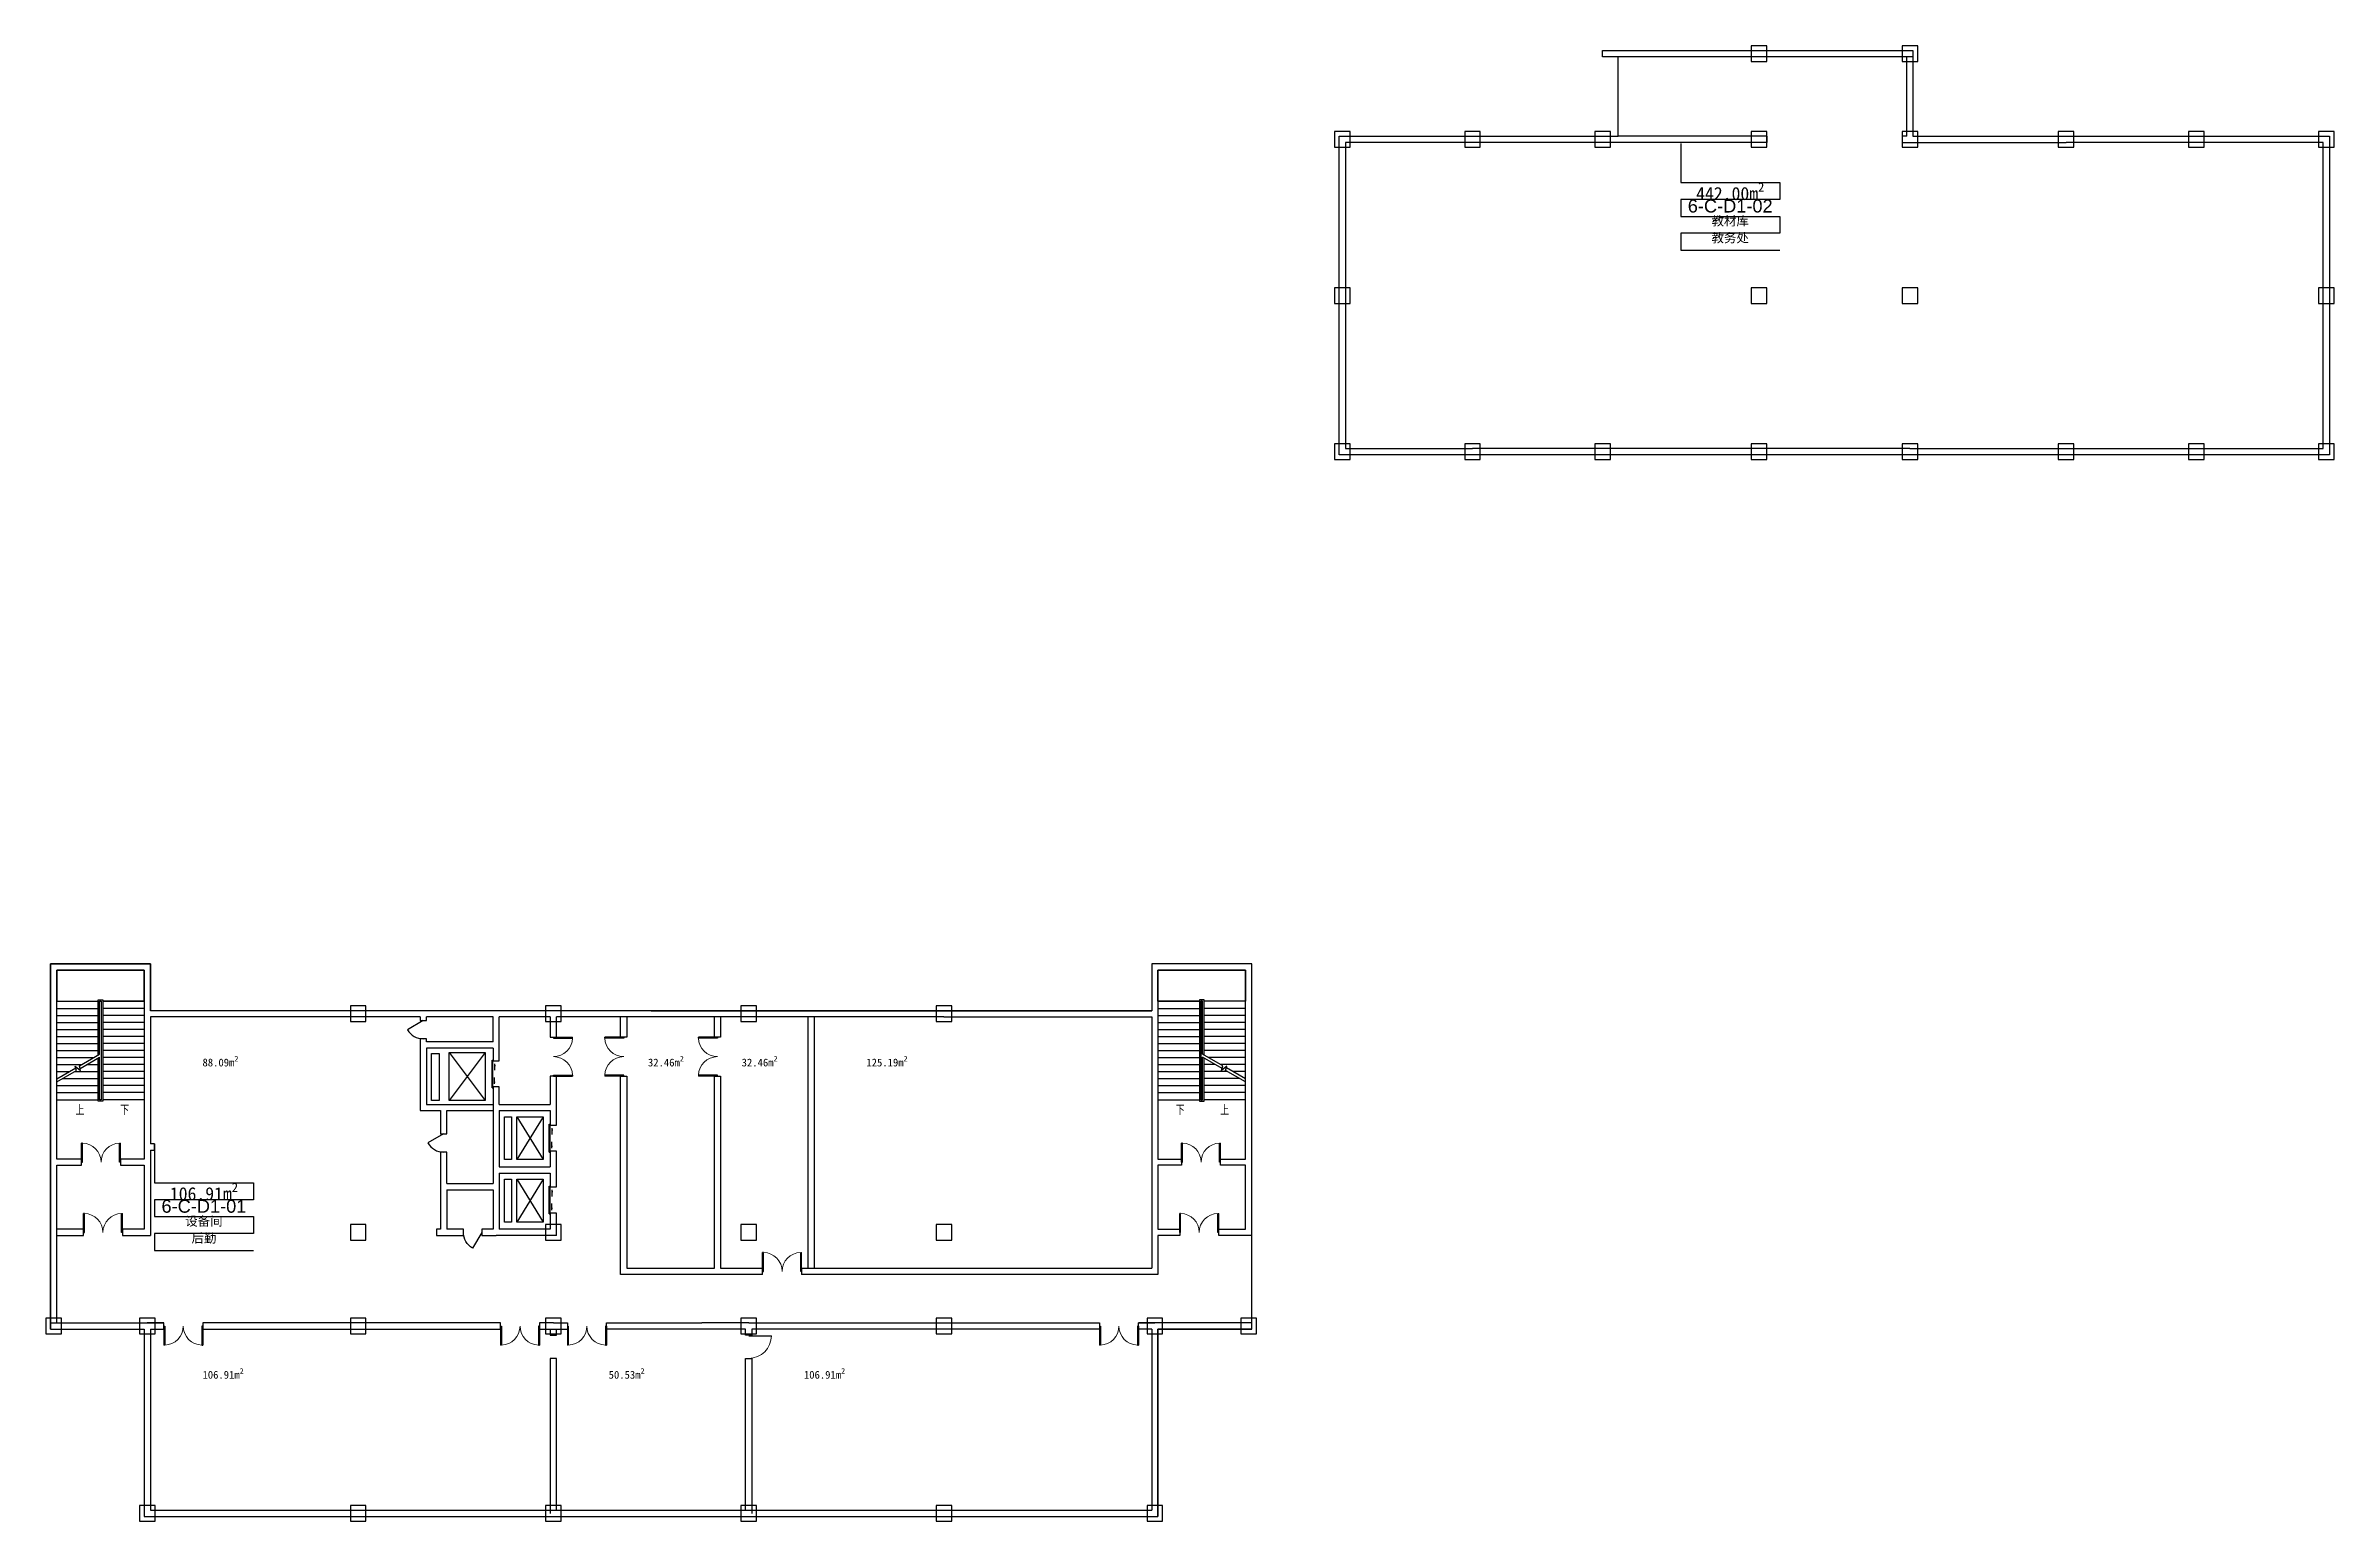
# Model space of a CAD drawing. Header units: millimetres. Extents: x 58650 to 146550, y 42300 to 99000.
import ezdxf

# ---------------------------------------------------------------- set-up
doc = ezdxf.new("R2010")
doc.units = ezdxf.units.MM
for name, color, linetype in [('4.1结构柱', 7, 'Continuous'), ('4.2墙体', 7, 'Continuous'), ('5面积', 7, 'Continuous'), ('6房间号', 7, 'Continuous'), ('7用途', 6, 'Continuous'), ('8单位', 4, 'Continuous')]:
    doc.layers.add(name, color=color, linetype=linetype)
doc.styles.add('_TCH_DIM', font='SIMPLEX', dxfattribs={"bigfont": 'GBCBIG'})
doc.styles.add('丙图', font='arial.ttf', dxfattribs={"height": 900})
doc.styles.add('乙图', font='arial.ttf', dxfattribs={"height": 600})

# ---------------------------------------------------------------- blocks, each defined once
blk = doc.blocks.new('$DorLib2D$00000002')
for p, q in [((-0.5, 0), (-0.5, 0.4875)), ((-0.475, 0.4875), (-0.5, 0.4875)), ((-0.5, 0), (-0.475, 0)), ((-0.475, 0), (-0.475, 0.4875)), ((0.475, 0), (0.475, 0.4875)), ((0.475, 0.4875), (0.5, 0.4875)), ((0.5, 0), (0.475, 0)), ((0.5, 0), (0.5, 0.4875))]:
    blk.add_line(p, q)
at = {"lineweight": 13}
for centre, start, end in [((-0.4875, 0), 0, 88.530716), ((0.4875, 0), 91.469284, 180)]:
    blk.add_arc(centre, 0.4875, start, end, dxfattribs=at)
blk = doc.blocks.new('$DorLib2D$00000130')
at = {"color": 0, "linetype": 'Continuous'}
for p, q in [((-0.533, 0.66), (-0.533, 0.513)), ((0, 0.66), (-0.533, 0.66)), ((0, 0.513), (-0.533, 0.513)), ((-0.385, 0.269), (-0.14, 0.269)), ((-0.385, 0.269), (-0.3, 0.214)), ((-0.3, 0.214), (-0.3, 0.269)), ((0, 0.513), (0, 0.66)), ((0.533, 0.66), (0, 0.66)), ((0.533, 0.513), (0, 0.513)), ((0.385, 0.269), (0.14, 0.269)), ((0.3, 0.214), (0.3, 0.269)), ((0.385, 0.269), (0.3, 0.214)), ((0.533, 0.66), (0.533, 0.513))]:
    blk.add_line(p, q, dxfattribs=at)
blk = doc.blocks.new('$DorLib2D$00000228')
at = {"color": 0}
blk.add_line((0.5, 0), (0, 0.87), dxfattribs=at)
blk.add_arc((0.5, 0), 1, 120, 180, dxfattribs=at)
blk = doc.blocks.new('$DorLib2D$00000003')
blk.add_line((0.47, 0), (0.47, 0.97))
at = {"lineweight": 13}
blk.add_arc((0.47, 0), 0.97, 90, 180, dxfattribs=at)
blk = doc.blocks.new('_FZHK')
blk.add_lwpolyline([(-0.5, -0.5), (0.5, -0.5), (0.5, 0.5), (-0.5, 0.5)], close=True)

msp = doc.modelspace()

# ---------------------------------------------------------------- linework, layer by layer
at = {"layer": '4.2墙体'}
for p, q in [((130250, 98580), (119050, 98580)), ((130130, 95520), (130130, 98580)), ((130370, 98580), (130250, 98580)), ((124750, 95280), (108570, 95280)), ((113450, 95280), (108570, 95280)), ((108570, 95280), (108570, 89400)), ((118150, 95280), (113450, 95280)), ((124750, 95520), (119050, 95520)), ((129950, 95280), (136250, 95280)), ((141250, 95280), (136250, 95280)), ((146130, 95280), (141250, 95280)), ((146130, 89400), (146130, 95280)), ((108570, 89400), (108570, 83520)), ((146130, 83520), (146130, 89400)), ((108570, 83520), (113450, 83520)), ((118450, 83520), (113450, 83520)), ((121450, 83520), (118450, 83520)), ((130250, 83520), (121450, 83520)), ((130250, 83520), (134370, 83520)), ((134370, 83520), (136250, 83520)), ((136250, 83520), (136950, 83520)), ((136950, 83520), (141250, 83520)), ((141250, 83520), (143850, 83520)), ((143850, 83520), (146130, 83520)), ((58830, 61800), (58830, 63720)), ((58830, 63720), (62670, 63720)), ((59070, 61800), (59070, 63480)), ((59070, 63480), (62430, 63480)), ((62430, 63480), (59070, 63480)), ((59070, 63480), (59070, 62280)), ((62430, 63480), (62430, 61800)), ((62430, 62280), (62430, 63480)), ((62670, 63720), (62670, 61920)), ((104970, 63720), (101130, 63720)), ((101130, 63720), (101130, 61920)), ((104730, 63480), (101370, 63480)), ((101370, 63480), (101370, 61800)), ((101370, 62280), (101370, 63480)), ((101370, 63480), (104730, 63480)), ((104730, 61800), (104730, 63480)), ((104730, 63480), (104730, 62280)), ((104970, 61800), (104970, 63720)), ((58830, 56100), (58830, 61800)), ((59070, 59296), (59070, 62280)), ((59070, 62280), (60660, 62280)), ((59070, 62280), (60660, 62280)), ((59070, 62010), (60660, 62010)), ((59070, 56220), (59070, 61800)), ((59070, 61740), (60660, 61740)), ((60660, 60214), (60660, 62340)), ((60660, 62340), (60840, 62340)), ((60720, 60249), (60720, 62280)), ((60720, 60249), (60720, 62280)), ((60720, 62280), (60780, 62280)), ((60720, 62280), (60780, 62280)), ((60780, 62280), (60780, 58500)), ((60780, 62280), (60780, 58500)), ((60840, 62340), (60840, 58440)), ((62430, 62280), (60840, 62280)), ((60840, 62280), (62430, 62280)), ((62430, 62010), (60840, 62010)), ((62430, 61740), (60840, 61740)), ((62430, 62280), (62430, 58500)), ((62430, 61800), (62430, 56686)), ((64960, 61920), (62670, 61920)), ((62670, 61680), (62670, 56806)), ((64840, 61680), (62670, 61680)), ((70650, 61680), (64840, 61680)), ((67250, 61920), (64960, 61920)), ((70650, 61920), (67250, 61920)), ((73150, 61920), (70650, 61920)), ((73030, 61680), (70650, 61680)), ((73030, 61680), (73030, 61540)), ((73030, 61540), (73270, 61540)), ((75950, 61920), (73150, 61920)), ((73270, 61540), (73270, 61680)), ((75830, 61680), (73270, 61680)), ((75830, 60720), (75830, 61680)), ((81900, 61920), (75950, 61920)), ((78030, 61680), (76070, 61680)), ((76070, 60600), (76070, 61680)), ((78030, 61680), (78030, 60903)), ((93150, 61680), (78270, 61680)), ((78270, 60903), (78270, 61680)), ((80730, 60903), (80730, 61680)), ((80970, 61680), (80970, 60903)), ((81900, 61920), (93150, 61920)), ((84330, 60903), (84330, 61680)), ((84570, 61680), (84570, 60903)), ((87930, 52020), (87930, 61680)), ((88170, 61680), (88170, 52020)), ((93150, 61920), (96550, 61920)), ((93150, 61680), (101130, 61680)), ((96550, 61920), (98840, 61920)), ((98840, 61920), (101130, 61920)), ((101130, 61680), (101130, 56566)), ((101370, 62280), (101370, 58500)), ((101370, 62280), (102960, 62280)), ((102960, 62280), (101370, 62280)), ((101370, 62010), (102960, 62010)), ((101370, 61800), (101370, 56686)), ((101370, 61740), (102960, 61740)), ((103140, 62340), (102960, 62340)), ((102960, 62340), (102960, 58440)), ((103020, 62280), (103020, 58500)), ((103080, 62280), (103020, 62280)), ((103020, 62280), (103020, 58500)), ((103080, 62280), (103020, 62280)), ((103080, 60249), (103080, 62280)), ((103080, 60249), (103080, 62280)), ((103140, 60214), (103140, 62340)), ((104730, 62280), (103140, 62280)), ((104730, 62280), (103140, 62280)), ((104730, 62010), (103140, 62010)), ((104730, 61740), (103140, 61740)), ((104730, 59296), (104730, 62280)), ((104730, 56220), (104730, 61800)), ((104970, 56100), (104970, 61800)), ((59070, 61470), (60660, 61470)), ((59070, 61200), (60660, 61200)), ((59070, 60930), (60660, 60930)), ((59070, 60660), (60660, 60660)), ((62430, 61470), (60840, 61470)), ((62430, 61200), (60840, 61200)), ((62430, 60930), (60840, 60930)), ((62430, 60660), (60840, 60660)), ((73270, 60840), (73030, 60840)), ((73030, 60840), (73030, 60600)), ((73270, 60720), (73270, 60840)), ((75830, 60720), (73270, 60720)), ((78030, 60903), (78270, 60903)), ((80970, 60903), (80730, 60903)), ((84570, 60903), (84330, 60903)), ((101370, 61470), (102960, 61470)), ((101370, 61200), (102960, 61200)), ((101370, 60930), (102960, 60930)), ((101370, 60660), (102960, 60660)), ((104730, 61470), (103140, 61470)), ((104730, 61200), (103140, 61200)), ((104730, 60930), (103140, 60930)), ((104730, 60660), (103140, 60660)), ((59070, 60390), (60660, 60390)), ((59070, 60120), (60496, 60120)), ((59070, 59850), (60029, 59850)), ((59831, 59620), (59784, 59792)), ((59784, 59792), (59990, 59620)), ((59942, 59800), (60720, 60249)), ((59990, 59620), (59942, 59800)), ((59969, 59700), (60720, 60134)), ((60229, 59850), (60660, 59850)), ((60660, 58440), (60660, 60099)), ((60720, 58500), (60720, 60134)), ((60720, 58500), (60720, 60134)), ((62430, 60390), (60840, 60390)), ((62430, 60120), (60840, 60120)), ((62430, 59850), (60840, 59850)), ((73030, 60600), (73030, 58081)), ((73270, 60480), (73270, 58321)), ((75830, 60480), (73270, 60480)), ((75531, 60319), (74142, 58466)), ((74142, 60319), (75531, 58466)), ((75830, 60480), (75830, 59990)), ((75830, 59990), (76070, 59990)), ((76070, 59990), (76070, 60600)), ((101370, 60390), (102960, 60390)), ((101370, 60120), (102960, 60120)), ((101370, 59850), (102960, 59850)), ((103858, 59800), (103080, 60249)), ((103080, 58500), (103080, 60134)), ((103831, 59700), (103080, 60134)), ((103080, 58500), (103080, 60134)), ((104730, 60390), (103140, 60390)), ((103140, 58440), (103140, 60099)), ((103571, 59850), (103140, 59850)), ((104730, 60120), (103304, 60120)), ((104730, 59850), (103771, 59850)), ((103810, 59620), (103858, 59800)), ((104016, 59792), (103810, 59620)), ((103969, 59620), (104016, 59792)), ((59070, 59296), (59804, 59720)), ((59070, 59181), (59831, 59620)), ((59070, 59580), (59561, 59580)), ((59070, 59310), (59094, 59310)), ((59070, 58500), (59070, 59181)), ((59070, 59040), (60660, 59040)), ((59294, 59310), (60660, 59310)), ((59761, 59580), (60660, 59580)), ((62430, 59580), (60840, 59580)), ((62430, 59310), (60840, 59310)), ((62430, 59040), (60840, 59040)), ((76070, 58990), (75830, 58990)), ((75830, 58990), (75830, 58200)), ((76070, 58320), (76070, 58990)), ((78270, 59403), (78030, 59403)), ((78030, 59403), (78030, 58320)), ((78270, 58200), (78270, 59403)), ((80730, 51780), (80730, 59403)), ((80730, 59403), (80970, 59403)), ((80970, 59403), (80970, 52020)), ((84330, 52020), (84330, 59403)), ((84330, 59403), (84570, 59403)), ((84570, 59403), (84570, 52020)), ((101370, 59580), (102960, 59580)), ((101370, 59310), (102960, 59310)), ((101370, 59040), (102960, 59040)), ((104039, 59580), (103140, 59580)), ((104506, 59310), (103140, 59310)), ((104730, 59040), (103140, 59040)), ((104730, 59181), (103969, 59620)), ((104730, 59296), (103996, 59720)), ((104730, 59580), (104239, 59580)), ((104730, 59310), (104706, 59310)), ((104730, 58500), (104730, 59181)), ((59070, 58770), (60660, 58770)), ((59070, 58500), (60660, 58500)), ((60840, 58440), (60660, 58440)), ((60780, 58500), (60720, 58500)), ((60720, 58500), (60780, 58500)), ((62430, 58770), (60840, 58770)), ((62430, 58500), (60840, 58500)), ((73030, 58081), (73810, 58081)), ((73270, 58321), (73930, 58321)), ((73810, 58081), (73810, 57187)), ((73930, 58321), (75830, 58321)), ((74050, 57187), (74050, 58081)), ((74050, 58081), (75830, 58081)), ((75830, 58321), (75830, 58081)), ((75830, 58200), (75830, 55800)), ((76070, 58320), (78030, 58320)), ((76070, 58080), (76070, 55920)), ((76070, 58080), (78030, 58080)), ((78030, 58080), (78030, 57522)), ((78270, 57522), (78270, 58200)), ((101370, 58770), (102960, 58770)), ((101370, 58500), (102960, 58500)), ((102960, 58440), (103140, 58440)), ((103020, 58500), (103080, 58500)), ((103080, 58500), (103020, 58500)), ((104730, 58770), (103140, 58770)), ((104730, 58500), (103140, 58500)), ((73810, 57187), (74050, 57187)), ((77750, 57844), (76742, 56197)), ((76742, 57844), (77750, 56197)), ((78030, 57522), (78270, 57522)), ((62430, 56686), (62430, 56220)), ((62825, 56806), (62670, 56806)), ((62670, 56566), (62670, 56100)), ((62670, 56566), (62825, 56566)), ((62825, 56566), (62825, 56806)), ((74050, 56487), (73810, 56487)), ((73810, 56487), (73810, 55158)), ((74050, 55278), (74050, 56487)), ((78270, 56522), (78030, 56522)), ((78030, 56522), (78030, 55920)), ((78270, 55800), (78270, 56522)), ((101130, 56566), (101130, 56100)), ((101370, 56686), (101370, 56220)), ((58830, 49680), (58830, 56100)), ((60024, 56220), (59070, 56220)), ((59070, 49920), (59070, 55980)), ((59070, 55980), (60024, 55980)), ((60024, 55980), (60024, 56220)), ((62430, 56220), (61524, 56220)), ((61524, 56220), (61524, 55980)), ((61524, 55980), (62430, 55980)), ((62430, 55980), (62430, 53520)), ((62670, 56100), (62670, 53280)), ((75830, 55800), (75830, 55278)), ((76070, 55920), (78030, 55920)), ((76070, 55680), (78030, 55680)), ((76070, 55680), (76070, 55158)), ((77750, 55444), (76742, 53797)), ((76742, 55444), (77750, 53797)), ((78030, 55680), (78030, 55145)), ((78270, 55145), (78270, 55800)), ((101130, 56100), (101130, 52020)), ((101370, 56220), (102276, 56220)), ((101370, 55980), (101370, 53520)), ((102276, 55980), (101370, 55980)), ((102276, 56220), (102276, 55980)), ((103776, 55980), (103776, 56220)), ((103776, 56220), (104730, 56220)), ((104730, 55980), (103776, 55980)), ((104730, 53520), (104730, 55980)), ((104970, 49680), (104970, 56100)), ((73810, 55158), (73810, 53520)), ((74050, 55278), (75830, 55278)), ((74050, 55038), (75830, 55038)), ((74050, 55038), (74050, 53520)), ((75830, 55038), (75830, 53520)), ((76070, 55158), (76070, 53520)), ((78030, 55145), (78270, 55145)), ((78270, 54145), (78030, 54145)), ((78030, 54145), (78030, 53520)), ((78270, 53280), (78270, 54145)), ((60096, 53520), (59070, 53520)), ((59070, 53280), (60096, 53280)), ((60096, 53280), (60096, 53520)), ((62430, 53520), (61596, 53520)), ((61596, 53520), (61596, 53280)), ((61596, 53280), (62670, 53280)), ((73810, 53520), (73659, 53520)), ((73659, 53520), (73659, 53280)), ((73659, 53280), (73930, 53280)), ((73930, 53280), (74695, 53280)), ((74695, 53520), (74050, 53520)), ((74695, 53280), (74695, 53520)), ((75830, 53520), (75395, 53520)), ((75395, 53520), (75395, 53280)), ((75395, 53280), (75950, 53280)), ((78270, 53280), (75950, 53280)), ((78030, 53520), (76070, 53520)), ((101370, 53520), (102204, 53520)), ((102204, 53280), (101370, 53280)), ((101370, 53280), (101370, 51780)), ((102204, 53520), (102204, 53280)), ((103704, 53280), (103704, 53520)), ((103704, 53520), (104730, 53520)), ((104970, 53280), (103704, 53280)), ((80970, 52020), (84330, 52020)), ((84570, 52020), (86184, 52020)), ((86184, 51780), (86184, 52020)), ((87684, 52020), (101130, 52020)), ((87684, 52020), (87684, 51780)), ((86184, 51780), (80730, 51780)), ((101370, 51780), (87684, 51780)), ((58830, 49920), (63180, 49920)), ((58830, 49920), (62550, 49920)), ((58830, 49680), (62430, 49680)), ((58830, 49680), (62430, 49680)), ((62430, 49680), (62430, 42480)), ((63180, 49920), (62550, 49920)), ((62670, 49680), (62670, 42720)), ((62670, 49680), (63180, 49680)), ((62670, 49680), (63180, 49680)), ((63180, 49680), (63180, 49920)), ((70650, 49920), (64680, 49920)), ((64680, 49920), (64680, 49680)), ((64680, 49680), (70650, 49680)), ((76116, 49920), (70650, 49920)), ((70650, 49680), (76116, 49680)), ((76116, 49680), (76116, 49920)), ((78150, 49920), (77616, 49920)), ((77616, 49920), (77616, 49680)), ((77616, 49680), (78150, 49680)), ((78030, 49680), (78030, 49457)), ((78030, 49457), (78270, 49457)), ((78150, 49920), (78684, 49920)), ((78150, 49680), (78721, 49680)), ((78270, 49457), (78270, 49680)), ((78684, 49920), (78684, 49680)), ((80184, 49920), (83850, 49920)), ((80184, 49680), (80184, 49920)), ((83730, 49680), (80184, 49680)), ((85530, 49680), (83730, 49680)), ((85650, 49920), (83850, 49920)), ((85530, 49457), (85530, 49680)), ((85770, 49457), (85530, 49457)), ((85650, 49920), (87684, 49920)), ((87684, 49680), (85770, 49680)), ((85770, 49680), (85770, 49457)), ((87684, 49920), (93150, 49920)), ((93150, 49680), (87684, 49680)), ((93150, 49920), (99120, 49920)), ((99120, 49680), (93150, 49680)), ((99120, 49920), (99120, 49680)), ((104970, 49920), (100620, 49920)), ((100620, 49680), (100620, 49920)), ((100620, 49920), (101250, 49920)), ((101130, 49680), (100620, 49680)), ((101130, 49680), (100620, 49680)), ((101130, 49680), (101130, 42720)), ((104970, 49920), (101250, 49920)), ((101370, 49680), (101370, 42480)), ((104970, 49680), (101370, 49680)), ((104970, 49680), (101370, 49680)), ((78270, 48557), (78030, 48557)), ((78030, 48557), (78030, 42600)), ((78270, 42720), (78270, 48557)), ((85530, 42720), (85530, 48557)), ((85530, 48557), (85770, 48557)), ((85770, 48557), (85770, 42600)), ((62430, 42480), (101370, 42480)), ((62670, 42720), (101130, 42720))]:
    msp.add_line(p, q, dxfattribs=at)
for points in [[(108330, 95520), (113450, 95520), (119050, 95520), (119050, 98580), (118450, 98580), (118450, 98820), (124150, 98820), (130250, 98820), (130370, 98820), (130370, 95520), (134750, 95520), (136130, 95520), (141250, 95520), (146370, 95520), (146370, 89400), (146370, 83280), (143730, 83280), (141250, 83280), (136830, 83280), (136250, 83280), (134250, 83280), (124570, 83280), (121450, 83280), (118450, 83280), (113450, 83280), (108330, 83280), (108330, 89400), (108330, 95520)], [(124150, 98820), (124150, 98580)], [(124750, 95520), (124750, 95280)], [(130130, 95520), (129950, 95520), (129950, 95280)], [(58830, 49680), (62430, 49680), (62430, 42480), (65130, 42480), (80070, 42480), (80070, 42480), (80070, 42480), (81900, 42480), (83730, 42480), (83730, 42480), (98670, 42480), (98670, 42480), (101370, 42480), (101370, 49680), (104970, 49680), (104970, 63720), (101130, 63720), (101130, 61920), (98840, 61920), (96550, 61920), (93150, 61920), (81900, 61920), (75950, 61920), (73150, 61920), (70650, 61920), (67250, 61920), (64960, 61920), (62670, 61920), (62670, 63720), (58830, 63720), (58830, 49680)]]:
    msp.add_lwpolyline(points, dxfattribs=at)
for points in [[(73461, 60273), (73756, 60273), (73756, 58466), (73461, 58466)], [(74142, 60319), (75531, 60319), (75531, 58466), (74142, 58466)], [(76264, 57844), (76536, 57844), (76536, 56197), (76264, 56197)], [(76742, 57844), (77750, 57844), (77750, 56197), (76742, 56197)], [(76264, 55444), (76536, 55444), (76536, 53797), (76264, 53797)], [(76742, 55444), (77750, 55444), (77750, 53797), (76742, 53797)]]:
    msp.add_lwpolyline(points, close=True, dxfattribs=at)
at = {"layer": 'Defpoints'}
for points in [[(121450, 95242), (121450, 93742), (125250, 93742), (125250, 93092), (121450, 93092), (121450, 92442), (125250, 92442), (125250, 91792), (121450, 91792), (121450, 91142), (125250, 91142)], [(62825, 56806), (62825, 55306), (66625, 55306), (66625, 54656), (62825, 54656), (62825, 54006), (66625, 54006), (66625, 53356), (62825, 53356), (62825, 52706), (66625, 52706)]]:
    msp.add_lwpolyline(points, dxfattribs=at)

# ---------------------------------------------------------------- block references
at = {"layer": '4.1结构柱', "xscale": 600, "yscale": 600, "zscale": 600, "rotation": 90}
for p in [(124450, 98700), (130250, 98700), (108450, 95400), (113450, 95400), (118450, 95400), (124450, 95400), (130250, 95400), (136250, 95400), (141250, 95400), (146250, 95400), (108450, 89400), (124450, 89400), (130250, 89400), (146250, 89400), (108450, 83400), (113450, 83400), (118450, 83400), (124450, 83400), (130250, 83400), (136250, 83400), (141250, 83400), (146250, 83400), (85650, 61800), (93150, 61800), (85650, 53400), (93150, 53400), (85650, 49800), (93150, 49800), (101250, 49800), (104850, 49802), (85650, 42600), (93150, 42600), (101250, 42600)]:
    msp.add_blockref('_FZHK', p, dxfattribs=at)
at = {"layer": '4.1结构柱', "xscale": 600, "yscale": 600, "zscale": 600}
for p in [(70650, 61800), (78150, 61800), (70650, 53400), (78150, 53400), (58950, 49802), (62550, 49800), (70650, 49800), (78150, 49800), (62550, 42600), (70650, 42600), (78150, 42600)]:
    msp.add_blockref('_FZHK', p, dxfattribs=at)
at = {"layer": '4.2墙体'}
for name, p, xscale, yscale, zscale, rotation in [('$DorLib2D$00000228', (73150, 61190), -700, -700, -700, 269.9999999999778), ('$DorLib2D$00000002', (78150, 60153), -1500, -1500, -1500, 89.99999999999257), ('$DorLib2D$00000002', (80850, 60153), 1500, -1500, -1500, 270.0000000000074), ('$DorLib2D$00000002', (84450, 60153), 1500, -1500, -1500, 270.0000000000074), ('$DorLib2D$00000130', (75950, 59490), -1000, 240, -1000, 90.00000000008617), ('$DorLib2D$00000228', (73930, 56837), -700, -700, -700, 270), ('$DorLib2D$00000130', (78150, 57022), -1000, 240, -1000, 89.99999999998609), ('$DorLib2D$00000130', (78150, 54645), -1000, 240, -1000, 90.00000000003612), ('$DorLib2D$00000002', (60846, 53400), 1500, -1500, 1500, 180.0000000000009), ('$DorLib2D$00000002', (102954, 53400), -1500, -1500, 1500, 179.9999999999992), ('$DorLib2D$00000228', (75045, 53400), -700, 700, -700, 180.0000000000314), ('$DorLib2D$00000002', (86934, 51900), 1500, -1500, 1500, 180), ('$DorLib2D$00000002', (79434, 49800), -1500, -1500, 1500, 359.9999999997777), ('$DorLib2D$00000003', (85650, 49007), -900, 900, 900, 270.0000000000149)]:
    msp.add_blockref(name, p, dxfattribs=dict(at, xscale=xscale, yscale=yscale, zscale=zscale, rotation=rotation))
at = {"layer": '4.2墙体', "zscale": 1500}
for p, xscale, yscale in [((60774, 56100), 1500, 1500), ((103026, 56100), -1500, 1500), ((63930, 49800), 1500, -1500), ((76866, 49800), 1500, -1500), ((99870, 49800), -1500, -1500)]:
    msp.add_blockref('$DorLib2D$00000002', p, dxfattribs=dict(at, xscale=xscale, yscale=yscale))

# ---------------------------------------------------------------- texts
at = {"layer": '4.2墙体', "style": '_TCH_DIM'}
for s, p in [('上', (59791, 57910)), ('下', (61510, 57910)), ('下', (102055, 57910)), ('上', (103764, 57910))]:
    msp.add_text(s, height=338, dxfattribs=at).set_placement(p)
at = {"layer": '5面积', "attachment_point": 1}
for s, width, heights, insert, char_height in [('\\A1;\\pxqc;442.00m{\\H0.7x;\\S2^ ;}', 3800, [-511], (121450, 93742), 500), ('\\A1;88.09m{\\H0.7x;\\S2^ ;}', 3000, [-306], (64670, 60180), 300), ('\\A1;\\pxqc;32.46m{\\H0.7x;\\S2^ ;}', 3000, [-307], (80970, 60180), 300), ('\\A1;\\pxqc;32.46m{\\H0.7x;\\S2^ ;}', 3000, [-307], (84570, 60180), 300), ('\\A1;125.19m{\\H0.7x;\\S2^ ;}', 3000, [-306], (90170, 60180), 300), ('\\A1;\\pxqc;106.91m{\\H0.7x;\\S2^ ;}', 3800, [-511], (62825, 55306), 500), ('\\A1;106.91m{\\H0.7x;\\S2^ ;}', 3000, [-306], (64670, 48180), 300), ('\\A1;50.53m{\\H0.7x;\\S2^ ;}', 3000, [-307], (80270, 48180), 300), ('\\A1;106.91m{\\H0.7x;\\S2^ ;}', 3000, [-306], (87770, 48180), 300)]:
    msp.add_mtext_dynamic_manual_height_columns(s, width=width, gutter_width=2250, heights=heights, dxfattribs=dict(at, insert=insert, char_height=char_height))
at = {"layer": '6房间号', "char_height": 500, "attachment_point": 1, "style": '乙图'}
for s, insert in [('\\A1;\\pxqc;6-C-D1-02', (121450, 93092)), ('\\A1;\\pxqc;6-C-D1-01', (62825, 54656))]:
    msp.add_mtext_dynamic_manual_height_columns(s, width=3800, gutter_width=2250, heights=[-517], dxfattribs=dict(at, insert=insert))
at = {"layer": '7用途', "char_height": 350, "attachment_point": 1, "style": '丙图'}
for s, heights, insert in [('\\pxqc;{\\fSimSun|b0|i0|c134|p2;教材库}', [-463], (121450, 92442)), ('\\pxqc;{\\fSimSun|b0|i0|c134|p2;设备间}', [-458], (62825, 54006))]:
    msp.add_mtext_dynamic_manual_height_columns(s, width=3800, gutter_width=4500, heights=heights, dxfattribs=dict(at, insert=insert))
at = {"layer": '8单位', "char_height": 350, "attachment_point": 1, "style": '丙图'}
for s, insert in [('\\pxqc;{\\fSimSun|b0|i0|c134|p2;教务处}', (121450, 91792)), ('\\pxqc;{\\fSimSun|b0|i0|c134|p2;后勤}', (62825, 53356))]:
    msp.add_mtext_dynamic_manual_height_columns(s, width=3800, gutter_width=4500, heights=[-463], dxfattribs=dict(at, insert=insert))

doc.saveas('drawing.dxf')
